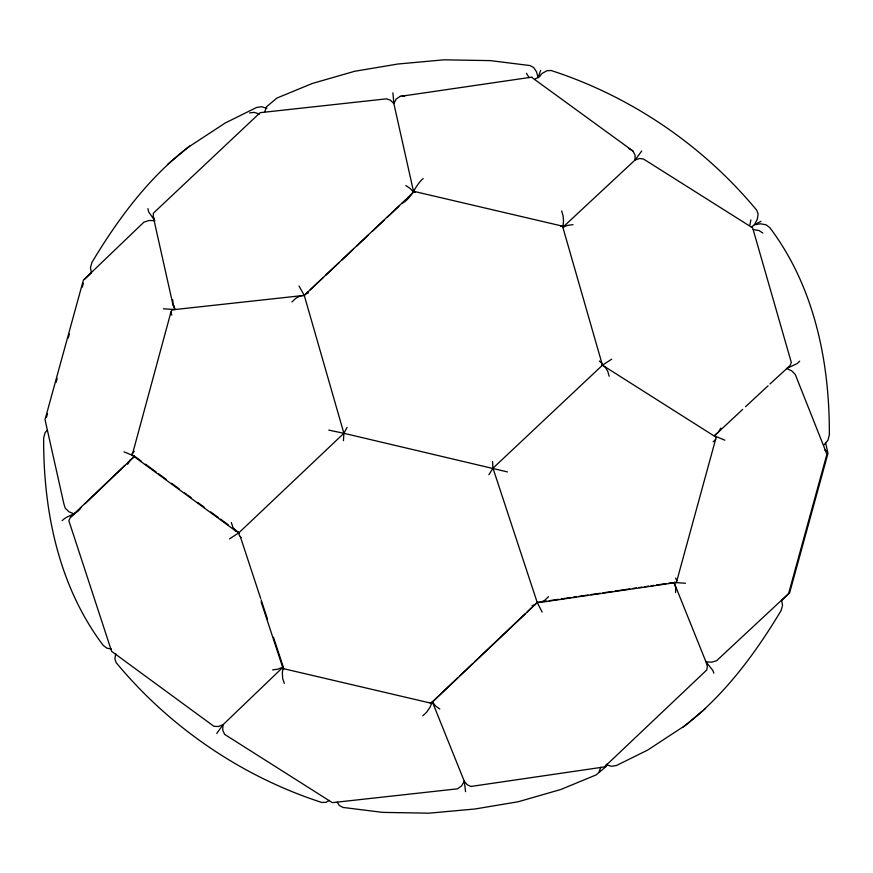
<?xml version="1.0" encoding="UTF-8"?>
<svg xmlns="http://www.w3.org/2000/svg" width="873" height="873" viewBox="0 0 873 873"><rect width="100%" height="100%" fill="white"/><g stroke="black" fill="none" stroke-linecap="round" stroke-linejoin="round"><path stroke-width="1.31" d="M675.615 592.538L675.637 587.409L674.021 582.444L676.248 582.498L676.815 580.938L716.176 437.275L602.457 365.187L601.748 363.092L599.358 361.018M308.202 291.68L304.262 295.39L174.895 309.544L172.974 304.83L153.212 216.569L153.397 213.154L259.597 113.195M273.467 637.257L283.245 666.95L283.103 668.576L431.197 703.234L537.211 602.468L541.238 601.879M609.147 376.23L607.761 371.265L605.382 367.347L602.457 365.187L562.834 227.275L563.521 221.655L563.096 215.86L561.655 210.96M272.649 669.907L278.029 669.133L283.245 666.95L282.328 672.756L282.71 678.583L284.325 683.352M115.738 653.681L114.865 658.809L116.164 662.629C169.558 727.264 242.028 776.675 321.821 802.473L325.924 802.32L329.437 800.421M749.874 225.147L750.867 219.909M46.444 417.48L47.524 413.573M56.112 382.298L57.192 378.391M68.301 337.993L69.371 334.086M82.269 287.184L83.35 283.267M241.134 537.626L239.169 535.204L239.016 532.672L235.601 530.904L132.172 455.16L170.988 311.923L172.101 309.937L174.895 309.544L174 305.561M264.781 111.624L266.712 106.604L276.937 98.049L312.261 83.481L354.667 71.28L397.782 64.035L443.921 59.822L490.364 60.619L529.987 65.562L533.654 67.537L536.546 71.848L538.084 77.642L540.671 70.353M599.031 772.125L600.831 767.203M607.259 763.886L606.299 766.396L596.063 774.951L560.739 789.519L518.333 801.72L475.218 808.965L429.079 813.178L382.636 812.381L343.013 807.438L339.346 805.463L337.174 802.232M401.896 203.518C412.46 197.734 414.62 185.927 423.132 178.539M458.063 677.47L432.342 701.848L429.985 707.316L426.602 712.259L422.848 715.773M132.172 455.16L134.573 456.197L70.549 517.198L68.847 520.668L111.624 651.345L213.896 726.292L218.228 726.532L223.03 724.743L283.245 666.95M720.825 428.108L718.239 432.441L714.343 435.802L724.808 440.188M405.825 185.534L410.201 188.459L413.737 192.387L414.293 191.46L562.387 226.118L562.834 227.275L567.756 225.332L573.004 224.667M127.589 464.283L130.361 459.787M347.083 427.464L343.886 433.292L343.449 440.669M488.924 474.716L492.983 468.19L602.457 365.187L611.667 359.207M216.766 733.429L223.03 724.743L222.691 729.992L224.601 734.357L332.329 802.647L457.43 788.843L461.61 785.896L464.272 781.204L432.342 701.848L431.197 703.234L429.756 702.678M641.71 151.018L635.086 159.988L562.834 227.275M415.221 192.42L414.293 191.46L304.262 295.39L300.214 295.925L295.838 298.26L291.942 301.982M47.328 430.062L45.025 432.822L43.65 438.082C43.268 510.825 58.578 586.252 103.221 645.387L106.899 648.17L111.264 648.988M824.134 444.772L827.975 440.178L829.35 434.918C829.732 362.164 814.422 286.748 769.779 227.613L766.101 224.83L760.645 223.804L754.414 224.732L751.347 227.155M266.876 108.252L261.409 106.713L256.531 107.499L225.299 122.951L187.728 147.57C148.028 178.408 117.659 219.527 91.971 262.337L90.465 267.564L91.458 273.304M606.124 764.748L611.591 766.287L616.469 765.501L647.701 750.049L685.283 725.43C724.972 694.581 755.341 653.473 781.029 610.663L782.535 605.436L781.542 599.696M538.084 77.642L542.395 73.223L547.076 70.68L551.179 70.527C630.972 96.325 703.442 145.736 756.836 210.371L758.135 214.191L757.262 219.319L754.414 224.732L761.005 221.327M62.125 520.635C67.668 514.928 76.78 514.841 81.156 507.464M531.755 77.391L632.827 150.92L635.075 155.023L635.086 159.988L639.527 158.493L643.499 159.017L752.657 227.908L791.32 362.459L790.01 365.612L770.008 383.967M84.419 279.36L90.847 273.336M85.041 503.732L124.861 465.516M127.774 462.723L133.602 457.125M548.528 596.663L544.785 600.264L540.769 602.326L537.211 602.468L527.325 611.842M781.87 600.253L789.639 592.8L827.975 453.382L825.607 442.829M799.679 361.182L797.158 363.583L786.606 368.504L791.746 370.872L795.303 374.539L826.917 454.222L788.581 593.64L716.624 660.697L711.648 662.192L705.951 661.81L674.523 583.71M229.49 538.903L239.016 532.672L343.886 433.292L507.442 471.922M460.049 675.593L472.904 663.404M474.89 661.538L525.339 613.719M310.177 289.825L322.999 277.756M325.956 274.973L338.779 262.915M341.736 260.132L353.576 248.991M356.533 246.208L368.362 235.077M372.313 231.356L384.142 220.225M387.099 217.442L398.939 206.301M132.074 453.447L134.3 451.374M714.343 435.802L742.661 409.426M745.597 406.698L768.054 385.79M713.088 441.825L715.729 439.414M70.549 517.198L74.358 513.99L69 511.785L65.279 508.25L63.936 504.092L45.025 419.618L83.361 280.2L143.958 222.102L149.108 220.465L155.001 220.683M167.43 164.506L189.648 146.053M683.352 726.947L705.57 708.494M532.039 77.108L400.009 96.434L396.167 99.107L393.843 103.527L413.737 192.387M535.007 79.05L539.809 76.398M532.072 605.72L535.367 604.52M305.561 293.775L308.42 292.924M560.695 226.467L562.387 226.118M543.923 601.486L546.607 601.093M549.292 600.7L558.676 599.325M561.361 598.933L570.746 597.558M573.43 597.165L576.115 596.772M578.799 596.379L588.184 595.004M590.868 594.611L600.253 593.247M602.937 592.854L612.322 591.479M615.007 591.086L629.76 588.926M632.445 588.533L636.472 587.944M639.145 587.551L641.83 587.158M644.514 586.765L648.541 586.176M651.225 585.783L653.899 585.39M656.583 584.997L665.979 583.622M668.653 583.229L672.679 582.64M540.769 602.326L676.248 582.498M249.623 112.944L254.229 112.377L259.499 114.057M260.209 112.661L386.423 98.845L390.438 100.199L393.843 103.527L392.915 92.789M400.009 96.434L404.657 95.986M685.469 583.262L674.021 582.444M163.371 308.791L174.895 309.544M284.282 668.631L283.103 668.576L261.136 601.89M753.268 229.621L758.921 230.494L762.871 233.069M328.75 430.105L343.886 433.292L304.262 295.39L299.024 286.038M134.573 456.197L124.021 451.865M824.887 450.119L827.135 451.439M628.778 148.443L632.827 150.92M439.817 709.029L435.583 706.006L432.342 701.848M135.664 456.994L141.099 460.977M145.453 464.163L156.332 472.129M158.504 473.723L166.121 479.299M171.566 483.282L179.183 488.858M184.618 492.841L186.789 494.434M187.881 495.231L191.143 497.621M197.669 502.401L204.206 507.18M210.731 511.96L218.348 517.536M220.52 519.129L228.137 524.706M233.571 528.689L239.016 532.672M154.226 219.767L148.574 211.79L147.919 208.647M235.601 530.904L232.873 527.259L231.323 522.425M526.397 73.256L529.158 77.675M542.144 612.071L537.211 602.468L492.983 468.19L492.547 461.511M153.212 216.569L154.106 218.632M675.626 578.068L676.815 580.938M713.896 673.181L712.805 670.377L705.951 661.81L707.348 666.23L706.77 669.962L604.454 766.92L470.973 786.453L467.306 784.827L464.272 781.204L465.56 791.658M240.293 536.546L260.7 598.529M261.125 599.816L267.509 619.186M170.988 311.923L171.752 315.131M172.81 299.843L172.974 304.83"/></g></svg>
